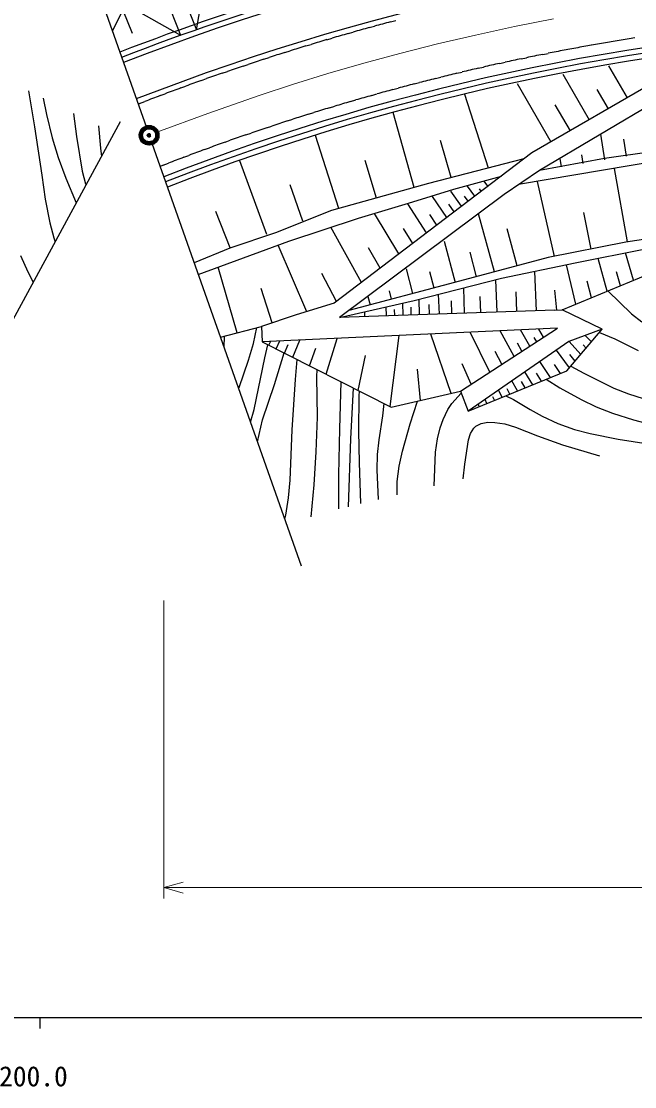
# Model space of a CAD drawing. Units: millimetres, scale not verified. Extents: x 40000 to 680000, y 20000 to 380000.
# Drawn here: x 266320 to 322115, y 198715 to 295556 of the extents above; entities that cross this region are included whole.
import ezdxf
from ezdxf.enums import TextEntityAlignment as Align

# ---------------------------------------------------------------- set-up
doc = ezdxf.new("R2010")
doc.units = ezdxf.units.MM
doc.header["$LTSCALE"] = 1000
doc.linetypes.add('CHAIN', pattern=[18.5, 12, -1.5, 3.5, -1.5])
for name, color, linetype, lineweight in [('M-BGD', 7, 'Continuous', 25), ('M-BMK', 2, 'CHAIN', 13), ('M-BMK-OTRS', 5, 'Continuous', 25), ('M-STR-HTXT', 7, 'Continuous', 13), ('M-TTL', 2, 'Continuous', 140), ('M-TTL-BAND', 7, 'Continuous', 25)]:
    doc.layers.add(name, color=color, linetype=linetype, lineweight=lineweight)
doc.styles.add('ＭＳ ゴシック', font='')
doc.styles.get('ＭＳ ゴシック').set_extended_font_data('MS Gothic')

msp = doc.modelspace()

# ---------------------------------------------------------------- linework, layer by layer
at = {"layer": 'M-BGD'}
for p, q in [((280831, 294270), (277648, 302330)), ((279236, 302395), (282247, 294768)), ((282247, 294768), (282890, 298373)), ((275552, 296556), (274597, 294672)), ((275552, 296556), (276393, 294473)), ((280831, 294270), (276239, 296847)), ((299897, 295499), (300380, 295626)), ((296039, 294442), (296520, 294578)), ((297965, 294979), (298448, 295111)), ((292201, 293313), (292680, 293458)), ((294117, 293887), (294597, 294027)), ((330112, 293625), (312766, 283601)), ((333790, 294026), (313443, 282007)), ((320141, 293719), (319648, 293636)), ((322115, 294039), (321622, 293960)), ((290291, 292722), (290768, 292871)), ((313748, 292548), (314238, 292645)), ((316202, 293022), (315711, 292930)), ((318170, 293380), (317678, 293292)), ((286487, 291485), (286961, 291644)), ((288386, 292112), (288862, 292266)), ((309833, 291728), (310321, 291834)), ((311788, 292147), (312278, 292249)), ((319740, 291519), (321425, 288604)), ((284594, 290840), (285066, 291003)), ((305934, 290832), (306421, 290948)), ((307881, 291289), (308369, 291401)), ((315563, 290753), (317961, 286603)), ((280826, 289497), (281295, 289669)), ((282707, 290177), (283178, 290345)), ((302054, 289861), (302538, 289987)), ((303992, 290356), (304477, 290477)), ((311438, 289898), (314498, 284602)), ((266967, 289251), (267529, 285966)), ((278952, 288799), (279420, 288975)), ((298193, 288816), (298674, 288951)), ((300121, 289348), (300604, 289478)), ((308828, 282221), (306666, 288895)), ((318672, 289370), (319693, 287604)), ((268310, 288575), (268599, 287096)), ((277084, 288083), (277550, 288264)), ((294353, 287696), (294832, 287840)), ((296270, 288265), (296750, 288404)), ((314864, 287966), (316230, 285602)), ((268599, 287096), (269125, 284960)), ((271073, 287183), (271340, 285095)), ((290535, 286502), (291011, 286655)), ((292441, 287108), (292919, 287257)), ((302042, 280442), (300151, 287282)), ((267529, 285966), (268176, 281581)), ((273328, 286048), (273516, 284019)), ((288635, 285877), (289110, 286035)), ((269125, 284960), (269680, 283166)), ((271340, 285095), (271861, 281934)), ((284854, 284573), (285325, 284740)), ((286742, 285234), (287214, 285397)), ((295207, 278533), (293091, 285175)), ((305432, 281344), (304456, 284714)), ((318991, 285284), (319366, 282965)), ((321090, 284831), (321340, 283285)), ((273516, 284019), (273617, 283270)), ((282973, 283894), (283443, 284065)), ((329692, 283787), (311553, 280717)), ((269680, 283166), (270371, 281294)), ((281099, 283196), (281567, 283372)), ((288647, 276182), (286199, 282864)), ((312766, 283601), (294784, 269949)), ((298624, 279488), (297613, 282889)), ((312039, 283049), (303344, 280806)), ((319376, 283096), (313443, 282007)), ((315292, 283099), (315417, 282326)), ((317266, 283419), (317391, 282646)), ((323853, 283717), (319376, 283096)), ((271861, 281934), (272163, 280782)), ((279231, 282480), (279697, 282661)), ((313443, 282007), (310234, 279817)), ((321473, 275517), (320263, 282191)), ((268176, 281581), (268491, 279389)), ((270371, 281294), (271323, 279052)), ((305670, 280294), (310013, 281483)), ((308760, 280560), (308423, 281017)), ((314821, 274188), (313265, 281007)), ((272163, 280782), (272204, 280671)), ((291918, 277384), (290790, 280682)), ((303344, 280806), (294531, 278345)), ((301552, 279038), (305670, 280294)), ((306371, 278746), (305404, 280130)), ((307565, 279653), (306906, 280571)), ((308163, 280106), (307996, 280336)), ((268491, 279389), (268912, 277230)), ((310234, 279817), (295261, 268647)), ((297003, 277663), (301552, 279038)), ((303185, 276328), (301473, 278976)), ((305026, 277725), (303732, 279639)), ((305698, 278235), (305220, 278931)), ((306968, 279199), (306641, 279661)), ((285307, 274955), (284010, 278268)), ((294531, 278345), (289440, 276334)), ((300674, 274421), (298446, 278087)), ((304106, 277026), (303468, 277990)), ((309352, 272780), (307917, 278062)), ((318146, 274856), (317481, 278182)), ((268912, 277230), (269273, 275886)), ((290666, 275575), (297003, 277663)), ((289440, 276334), (285288, 274948)), ((297257, 271827), (294473, 276829)), ((301930, 275374), (301092, 276710)), ((311433, 273325), (310516, 276700)), ((330251, 276799), (321323, 275495)), ((269273, 275886), (269403, 275520)), ((282416, 272554), (290666, 275575)), ((292290, 269147), (289684, 275216)), ((304787, 275566), (305773, 271827)), ((321323, 275495), (314252, 274074)), ((315526, 269321), (331232, 275858)), ((266252, 274257), (266900, 272787)), ((285288, 274948), (282046, 273599)), ((298965, 273124), (297887, 274978)), ((314252, 274074), (305731, 271812)), ((307115, 274581), (307707, 272337)), ((316706, 273610), (323085, 274888)), ((322015, 272022), (321263, 274513)), ((285965, 267252), (284236, 273221)), ((310007, 272197), (316706, 273610)), ((316757, 269834), (315899, 273409)), ((319613, 271022), (318797, 274006)), ((266900, 272787), (267401, 271839)), ((294977, 270096), (293649, 272632)), ((301314, 273050), (301905, 270806)), ((302060, 270179), (310007, 272197)), ((303445, 272812), (303839, 271317)), ((313184, 269233), (313038, 272821)), ((320814, 271522), (320454, 272773)), ((289146, 268135), (288134, 271279)), ((305731, 271812), (296104, 269276)), ((306647, 269019), (306561, 271322)), ((309595, 269116), (309480, 272063)), ((318185, 270428), (317800, 271926)), ((297840, 270534), (298038, 269786)), ((299774, 271044), (299972, 270296)), ((302547, 268885), (302496, 270289)), ((304345, 268944), (304279, 270742)), ((308121, 269068), (308065, 270541)), ((311390, 269175), (311318, 270968)), ((315022, 269296), (314863, 271128)), ((319673, 271047), (321820, 268979)), ((294784, 269949), (291333, 268861)), ((295261, 268647), (302060, 270179)), ((314853, 269288), (295261, 268647)), ((299548, 268787), (299520, 269606)), ((300298, 268812), (300279, 269365)), ((301048, 268836), (301009, 269942)), ((301797, 268861), (301772, 269563)), ((303446, 268915), (303413, 269814)), ((305496, 268982), (305453, 270133)), ((314853, 269288), (315526, 269321)), ((319148, 267563), (315526, 269321)), ((291333, 268861), (288155, 267816)), ((295550, 268684), (295551, 268657)), ((297535, 269159), (297550, 268722)), ((321820, 268979), (322765, 268233)), ((284430, 266856), (288155, 267816)), ((287442, 266279), (287756, 267714)), ((288155, 267816), (288228, 266426)), ((315093, 267659), (288228, 266426)), ((306257, 261930), (315093, 267659)), ((308927, 263661), (307157, 267295)), ((311143, 265098), (309884, 267420)), ((312576, 266027), (311719, 267504)), ((313834, 266843), (313382, 267580)), ((315940, 263779), (319148, 267563)), ((319148, 267563), (316135, 266446)), ((284760, 265921), (284814, 266956)), ((288228, 266426), (299957, 260484)), ((288832, 266120), (289004, 266476)), ((289501, 265781), (289832, 266500)), ((291009, 265017), (291647, 266583)), ((294055, 263474), (295052, 266739)), ((299870, 260528), (300678, 266997)), ((305419, 261738), (303566, 267130)), ((316135, 266446), (306957, 260128)), ((313205, 266435), (312983, 266807)), ((317208, 265275), (316166, 266457)), ((318178, 266419), (317598, 266988)), ((318898, 267268), (320293, 266691)), ((320293, 266691), (322444, 265638)), ((287000, 264743), (287442, 266279)), ((288477, 264974), (288751, 266161)), ((289353, 262537), (290221, 265416)), ((290255, 265399), (290591, 266175)), ((292532, 264246), (293104, 265854)), ((310035, 264380), (309431, 265554)), ((311859, 265563), (311442, 266307)), ((316189, 264072), (314993, 265660)), ((317693, 265847), (317413, 266142)), ((286129, 262281), (287000, 264743)), ((287502, 260272), (288477, 264974)), ((291251, 263009), (291422, 264808)), ((296963, 262001), (297643, 265189)), ((307231, 262562), (306408, 264407)), ((314455, 263175), (313490, 264625)), ((316698, 264673), (316200, 265284)), ((293206, 263239), (293218, 263898)), ((302641, 261100), (302354, 263937)), ((306957, 260128), (315940, 263779)), ((312842, 262519), (312133, 263691)), ((313648, 262847), (313182, 263583)), ((315376, 263549), (314805, 264363)), ((316315, 264221), (317473, 263585)), ((317473, 263585), (320222, 262211)), ((288266, 259320), (289353, 262537)), ((290966, 258427), (291251, 263009)), ((293248, 259588), (293206, 263239)), ((295295, 258508), (295411, 262787)), ((311452, 261955), (310943, 262872)), ((312147, 262237), (311804, 262829)), ((314063, 263016), (315317, 262244)), ((286085, 262172), (286129, 262281)), ((296297, 257603), (296529, 262221)), ((297015, 258307), (297061, 261507)), ((297061, 261507), (297094, 261934)), ((299957, 260484), (306257, 261930)), ((305482, 260807), (306322, 261764)), ((306257, 261930), (306957, 260128)), ((310062, 261390), (309733, 262039)), ((310396, 261525), (311082, 261171)), ((310757, 261672), (310511, 262135)), ((315317, 262244), (317236, 261186)), ((320222, 262211), (321546, 261692)), ((321546, 261692), (322889, 261284)), ((299203, 259688), (299324, 260805)), ((301689, 258978), (302355, 261035)), ((305128, 260265), (305482, 260807)), ((307978, 260543), (307897, 260728)), ((308673, 260825), (308503, 261192)), ((309368, 261107), (309209, 261435)), ((311082, 261171), (312617, 260260)), ((317236, 261186), (318624, 260525)), ((318624, 260525), (320108, 259936)), ((287170, 259104), (287502, 260272)), ((293149, 256411), (293248, 259588)), ((298862, 257518), (299203, 259688)), ((304680, 259353), (305128, 260265)), ((312617, 260260), (313684, 259662)), ((313684, 259662), (315136, 258983)), ((320108, 259936), (322018, 259316)), ((287793, 257341), (288266, 259320)), ((300988, 256491), (301689, 258978)), ((304179, 257602), (304418, 258601)), ((304418, 258601), (304680, 259353)), ((307188, 258094), (307480, 258583)), ((307480, 258583), (307654, 258751)), ((307654, 258751), (308148, 259004)), ((308148, 259004), (308747, 259106)), ((308747, 259106), (309397, 259095)), ((309397, 259095), (310299, 258954)), ((310299, 258954), (311281, 258673)), ((311281, 258673), (313276, 257865)), ((315136, 258983), (316653, 258460)), ((322018, 259316), (323840, 258840)), ((290783, 253835), (290966, 258427)), ((295190, 254321), (295295, 258508)), ((296073, 251438), (296297, 257603)), ((297079, 255453), (297015, 258307)), ((304009, 256398), (304179, 257602)), ((306999, 257498), (307188, 258094)), ((313276, 257865), (315552, 257067)), ((316653, 258460), (318052, 258086)), ((318052, 258086), (320600, 257586)), ((298717, 256176), (298862, 257518)), ((306657, 255299), (306999, 257498)), ((315552, 257067), (318918, 256044)), ((320600, 257586), (323342, 257156)), ((292957, 253433), (293149, 256411)), ((298680, 254779), (298717, 256176)), ((300697, 255115), (300988, 256491)), ((303878, 253327), (304009, 256398)), ((297206, 251713), (297079, 255453)), ((298817, 252102), (298680, 254779)), ((300518, 253729), (300697, 255115)), ((306524, 253967), (306657, 255299)), ((290626, 252232), (290783, 253835)), ((295195, 251226), (295190, 254321)), ((300512, 252512), (300518, 253729)), ((292694, 250525), (292957, 253433)), ((290370, 250652), (290626, 252232)), ((290284, 250295), (290370, 250652))]:
    msp.add_line(p, q, dxfattribs=at)
for centre, radius, start, end in [((354231, 89544), 218002, 91.86713, 111.23322), ((354231, 89544), 217502, 91.86713, 111.2373), ((354231, 89544), 217002, 91.86713, 111.24139), ((354231, 89544), 213502, 91.86713, 111.27051), ((354231, 89544), 206002, 91.86713, 111.33618), ((354231, 89544), 213002, 104.77884, 105.18234), ((354231, 89544), 205502, 91.86713, 111.3407), ((354231, 89544), 205002, 91.86713, 111.34528), ((354231, 89544), 213002, 105.85483, 106.25833), ((354231, 89544), 213002, 105.31683, 105.72034), ((354231, 89544), 213002, 106.39282, 106.79633), ((354231, 89544), 207002, 99.61728, 100.03247), ((354231, 89544), 207002, 99.06369, 99.47888), ((354231, 89544), 213002, 107.46881, 107.87228), ((354231, 89544), 213002, 106.93082, 107.33429), ((354231, 89544), 207002, 101.27805, 101.69324), ((354231, 89544), 207002, 100.72446, 101.13965), ((354231, 89544), 207002, 100.17087, 100.58606), ((354231, 89544), 213002, 108.00681, 108.41028), ((354231, 89544), 207002, 102.38519, 102.80038), ((354231, 89544), 207002, 101.8316, 102.2468), ((354231, 89544), 213002, 109.08276, 109.48627), ((354231, 89544), 213002, 108.54477, 108.94827), ((354231, 89544), 207002, 103.49237, 103.90756), ((354231, 89544), 207002, 102.93878, 103.35397), ((354231, 89544), 213002, 109.62076, 110.02423), ((354231, 89544), 207002, 104.59952, 105.01471), ((354231, 89544), 207002, 104.04593, 104.46112), ((354231, 89544), 213002, 110.69675, 111.10022), ((354231, 89544), 213002, 110.15875, 110.56223), ((354231, 89544), 207002, 105.7067, 106.12189), ((354231, 89544), 207002, 105.15311, 105.5683), ((276344, 292002), 3500, 276.98395, 278.83264), ((354231, 89544), 213002, 111.23471, 111.27472), ((354231, 89544), 207002, 106.81384, 107.22903), ((354231, 89544), 207002, 106.26028, 106.67548), ((354231, 89544), 207002, 107.36743, 107.78262), ((354231, 89544), 207002, 108.47461, 108.8898), ((354231, 89544), 207002, 107.92102, 108.33621), ((354231, 89544), 207002, 109.02817, 109.44336), ((354231, 89544), 207002, 110.13535, 110.55054), ((354231, 89544), 207002, 109.58179, 109.99695), ((354231, 89544), 207002, 110.68893, 111.10413), ((354231, 89544), 207002, 111.24252, 111.32712)]:
    msp.add_arc(centre, radius, start, end, dxfattribs=at)
at = {"layer": 'M-BMK'}
msp.add_lwpolyline([(278646, 285469), (283295, 287165), (287963, 288804), (291076, 289832), (294208, 290802), (297464, 291746), (300746, 292636), (304179, 293502), (307627, 294311), (311175, 295081), (314735, 295792)], dxfattribs=at)
msp.add_lwpolyline([(278646, 285469), (283295, 287165), (287963, 288804), (291076, 289832), (294208, 290802), (297464, 291746), (300746, 292636), (304179, 293502), (307627, 294311), (311175, 295081), (314735, 295792)], dxfattribs=at)
at = {"layer": 'M-BMK-OTRS'}
for p, q in [((264684, 322718), (277696, 285906)), ((275326, 286414), (257408, 253458)), ((278196, 284492), (291779, 246064))]:
    msp.add_line(p, q, dxfattribs=at)
at = {"layer": 'M-STR-HTXT'}
for p, q in [((279279, 242906), (279279, 215807)), ((279279, 216807), (517472, 216807))]:
    msp.add_line(p, q, dxfattribs=at)
msp.add_lwpolyline([(281029, 216304), (279279, 216807), (281029, 217306)], dxfattribs=at)
at = {"layer": 'M-TTL'}
for radius in [746, 22.5]:
    msp.add_circle((277946, 285199), radius, dxfattribs=at)
at = {"layer": 'M-TTL-BAND'}
for p, q in [((40000, 205000), (579000, 205000)), ((268000, 205000), (268000, 204000))]:
    msp.add_line(p, q, dxfattribs=at)

# ---------------------------------------------------------------- texts
at = {"layer": 'M-TTL-BAND', "style": 'ＭＳ ゴシック'}
msp.add_text('200.0', height=1833, dxfattribs=at).set_placement((264309, 198195), align=Align.BOTTOM_LEFT)

doc.saveas('drawing.dxf')
